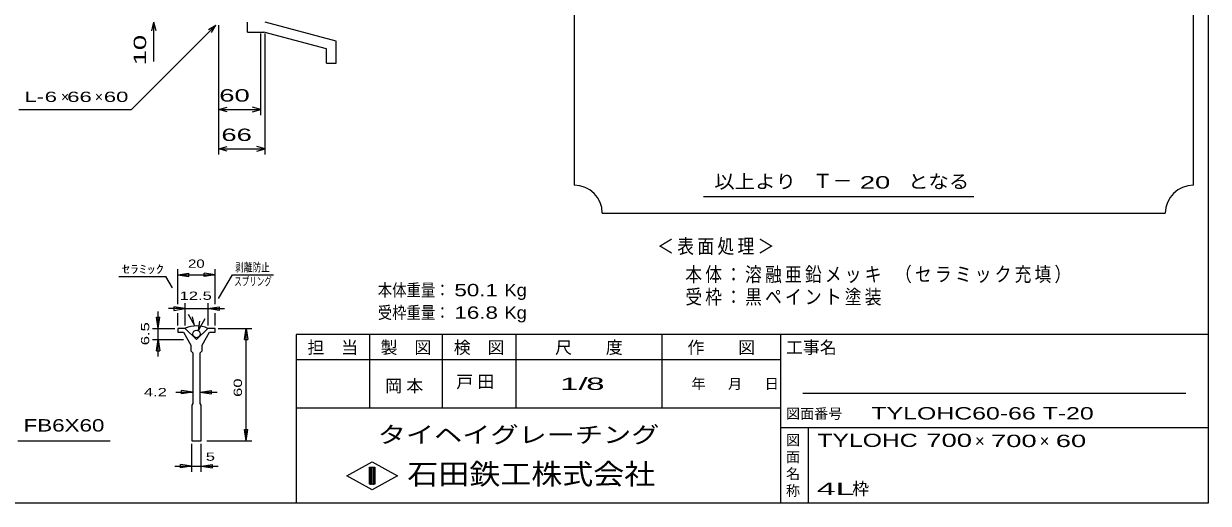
# Model space of a CAD drawing. Units: millimetres, scale not verified. Extents: x -1456 to 1379, y -1030 to 847.
# Drawn here: x -304 to 1379, y -913 to -231 of the extents above; entities that cross this region are included whole.
import ezdxf
from ezdxf.enums import TextEntityAlignment as Align

# ---------------------------------------------------------------- set-up
doc = ezdxf.new("R2010")
doc.units = ezdxf.units.MM
doc.header["$LTSCALE"] = 8
for name, color, linetype, lineweight in [('0_2', 150, 'Continuous', 25), ('19', 6, 'Continuous', 25), ('22', 2, 'Continuous', 25), ('32', 4, 'Continuous', 25)]:
    doc.layers.add(name, color=color, linetype=linetype, lineweight=lineweight)
doc.styles.add('ベクトル', font='')
doc.styles.get('ベクトル').set_extended_font_data('ベクトル')

msp = doc.modelspace()

# ---------------------------------------------------------------- linework, layer by layer
at = {"layer": '0_2'}
for p, q in [((1379.2, 847.2), (1379.2, -912.8)), ((1379.2, -672.8), (83.2, -672.8)), ((83.2, -672.8), (83.2, -912.8)), ((187.2, -672.8), (187.2, -776.8)), ((291.2, -776.8), (291.2, -672.8)), ((395.2, -672.8), (395.2, -776.8)), ((603.2, -776.8), (603.2, -672.8)), ((771.2, -672.8), (771.2, -912.8)), ((771.2, -708.8), (83.2, -708.8)), ((1347.2, -756.8), (803.2, -756.8)), ((83.2, -776.8), (771.2, -776.8)), ((771.2, -804.8), (1379.2, -804.8)), ((811.2, -912.8), (811.2, -804.8)), ((155.2, -873.6), (191.2, -853.6)), ((191.2, -853.6), (227.2, -873.6)), ((191.2, -893.6), (155.2, -873.6)), ((187.2, -861.6), (195.2, -861.6)), ((187.2, -885.6), (187.2, -861.6)), ((187.2, -861.6), (188.8, -861.6)), ((188.8, -861.6), (188.8, -885.6)), ((190.4, -885.6), (190.4, -861.6)), ((190.4, -861.6), (192, -861.6)), ((227.2, -873.6), (191.2, -893.6)), ((192, -861.6), (192, -885.6)), ((193.6, -885.6), (193.6, -861.6)), ((193.6, -861.6), (195.2, -861.6)), ((195.2, -861.6), (195.2, -885.6)), ((195.2, -861.6), (195.2, -885.6)), ((195.2, -885.6), (187.2, -885.6)), ((188.8, -885.6), (190.4, -885.6)), ((192, -885.6), (193.6, -885.6)), ((1379.2, -912.8), (-1388.8, -912.8))]:
    msp.add_line(p, q, dxfattribs=at)
at = {"layer": '19'}
for p, q in [((14.2, -242.8), (14.2, -228.8)), ((140.2, -255.8), (39.2, -228.8)), ((14.2, -242.8), (37.2, -242.8)), ((126.2, -266.8), (37.2, -242.8)), ((126.2, -286.8), (126.2, -266.8)), ((140.2, -286.8), (140.2, -255.8)), ((126.2, -286.8), (140.2, -286.8))]:
    msp.add_line(p, q, dxfattribs=at)
at = {"layer": '22', "color": 4}
for p, q in [((478.099, 779.594), (478.099, -460.406)), ((1358.099, -460.406), (1358.099, 779.594)), ((-150.8, -352.8), (-30.8, -232.8)), ((-122, -240.8), (-118.8, -228.8)), ((-115.6, -240.8), (-118.8, -228.8)), ((-118.8, -284.8), (-118.8, -228.8)), ((-41.2, -239.2), (-30.8, -232.8)), ((-37.2, -243.2), (-30.8, -232.8)), ((-26.8, -360.8), (-26.8, -232.8)), ((-26.8, -416.8), (-26.8, -232.8)), ((33.2, -360.8), (33.2, -245)), ((39.2, -416.8), (39.2, -245)), ((-310.8, -352.8), (-150.8, -352.8)), ((-26.8, -352.8), (-14.8, -349.6)), ((-14.8, -356), (-26.8, -352.8)), ((-26.8, -352.8), (33.2, -352.8)), ((33.2, -352.8), (21.2, -349.6)), ((21.2, -356), (33.2, -352.8)), ((-26.8, -408.8), (-14.8, -405.6)), ((-14.8, -412), (-26.8, -408.8)), ((-26.8, -408.8), (39.2, -408.8)), ((39.2, -408.8), (27.2, -405.6)), ((27.2, -412), (39.2, -408.8)), ((662.099, -476.406), (1046.099, -476.406)), ((518.099, -500.406), (1318.099, -500.406)), ((-312.063, -823.997), (-180.863, -823.997))]:
    msp.add_line(p, q, dxfattribs=at)
for centre, start, end in [((478.099, -500.406), 0, 90), ((1358.099, -500.406), 90, 180)]:
    msp.add_arc(centre, 40, start, end, dxfattribs=at)
at = {"layer": '32'}
for p, q in [((-85.067, -629.6), (-85.067, -580)), ((-85.067, -588), (-69.067, -585.6)), ((-85.067, -588), (-69.067, -590.4)), ((-85.067, -588), (-31.733, -588)), ((-69.067, -590.4), (-69.067, -585.6)), ((-31.733, -588), (-47.733, -585.6)), ((-47.733, -590.4), (-47.733, -585.6)), ((-31.733, -588), (-47.733, -590.4)), ((-31.733, -629.6), (-31.733, -580)), ((-26.931, -621.333), (-7.464, -587.733)), ((-7.464, -587.733), (51.203, -587.733)), ((-168.533, -590.4), (-101.867, -590.4)), ((-92.533, -606.4), (-101.867, -590.4)), ((-74.4, -636), (-98.4, -636)), ((-74.4, -636), (-90.4, -633.6)), ((-90.4, -633.6), (-90.4, -638.4)), ((-90.4, -638.4), (-74.4, -636)), ((-74.4, -660), (-74.4, -628)), ((-74.4, -636), (-42.4, -636)), ((-42.4, -628), (-42.4, -660)), ((-42.4, -636), (-26.4, -633.6)), ((-26.4, -638.4), (-42.4, -636)), ((-42.4, -636), (-18.4, -636)), ((-26.4, -633.6), (-26.4, -638.4)), ((-113.067, -664), (-115.467, -648)), ((-115.467, -648), (-110.667, -648)), ((-113.067, -664), (-113.067, -640)), ((-113.067, -664), (-110.667, -648)), ((-85.067, -660), (-85.067, -642.4)), ((-70.4, -644), (-61.067, -660)), ((-61.067, -660), (-64, -647.467)), ((-46.664, -650.666), (-55.731, -666.666)), ((-55.731, -666.666), (-53.864, -653.866)), ((-31.733, -660), (-31.733, -642.4)), ((-121.067, -664), (-89.067, -664)), ((-113.067, -680), (-113.067, -664)), ((-85.067, -664), (-85.067, -669.333)), ((-74.4, -664), (-85.067, -664)), ((-85.067, -669.333), (-77.067, -669.333)), ((-77.067, -669.333), (-66.4, -688)), ((-58.4, -680), (-74.4, -664)), ((-42.4, -664), (-58.4, -680)), ((-50.4, -688), (-39.733, -669.333)), ((-31.733, -664), (-42.4, -664)), ((-39.733, -669.333), (-31.733, -669.333)), ((-31.733, -669.333), (-31.733, -664)), ((-27.733, -664), (20.267, -664)), ((9.867, -680), (12.267, -664)), ((12.267, -664), (14.667, -680)), ((12.267, -824), (12.267, -664)), ((-121.067, -680), (-77.067, -680)), ((-115.467, -696), (-113.067, -680)), ((-113.067, -680), (-110.667, -696)), ((-113.067, -704), (-113.067, -680)), ((-66.4, -688), (-66.4, -696)), ((-50.4, -696), (-50.4, -688)), ((9.867, -680), (14.667, -680)), ((-115.467, -696), (-110.667, -696)), ((-66.4, -696), (-63.733, -698.667)), ((-63.733, -698.667), (-63.733, -770.667)), ((-53.067, -698.667), (-50.4, -696)), ((-53.067, -770.667), (-53.067, -698.667)), ((-87.733, -754.666), (-63.733, -754.666)), ((-63.733, -754.666), (-79.733, -752.266)), ((-79.733, -757.066), (-79.733, -752.266)), ((-63.733, -754.666), (-79.733, -757.066)), ((-53.067, -754.666), (-37.067, -752.266)), ((-53.067, -754.666), (-37.067, -757.066)), ((-53.067, -754.666), (-29.067, -754.666)), ((-37.067, -757.066), (-37.067, -752.266)), ((-63.733, -770.667), (-65.067, -773.333)), ((-65.067, -773.333), (-65.067, -824)), ((-51.733, -773.333), (-53.067, -770.667)), ((-51.733, -824), (-51.733, -773.333)), ((-65.067, -824), (-51.733, -824)), ((-43.733, -824), (20.267, -824)), ((12.267, -824), (9.867, -808)), ((9.867, -808), (14.667, -808)), ((12.267, -824), (14.667, -808)), ((-65.067, -868), (-65.067, -828)), ((-51.733, -868), (-51.733, -828)), ((-65.067, -860), (-81.067, -857.6)), ((-81.067, -862.4), (-81.067, -857.6)), ((-51.733, -860), (-35.733, -857.6)), ((-35.733, -862.4), (-35.733, -857.6)), ((-89.067, -860), (-65.067, -860)), ((-65.067, -860), (-81.067, -862.4)), ((-65.067, -860), (-51.733, -860)), ((-51.733, -860), (-35.733, -862.4)), ((-51.733, -860), (-27.733, -860))]:
    msp.add_line(p, q, dxfattribs=at)
msp.add_circle((-58.4, -672), 5.333, dxfattribs=at)
msp.add_arc((-58.669, -700.542), 40, 66, 113, dxfattribs=at)

# ---------------------------------------------------------------- texts
at = {"layer": '0_2', "style": 'ベクトル'}
for s, height, p in [('担\u3000当', 17.6, (99.2, -691.2)), ('製\u3000図', 17.6, (203.2, -691.2)), ('検\u3000図', 17.6, (307.2, -691.2)), ('尺\u3000\u3000度', 17.6, (451.2, -691.2)), ('作\u3000\u3000図', 17.6, (639.2, -691.2)), ('工事名', 17.6, (779.2, -691.2)), ('年', 14.66, (644.8, -742.8)), ('月', 14.66, (696.8, -742.8)), ('日', 14.66, (748.8, -742.8)), ('図面番号', 14.66, (779.2, -785.2)), ('図', 14.66, (779.2, -822.8)), ('面', 14.66, (779.2, -846.8)), ('名', 14.66, (779.2, -870.8)), ('称', 14.66, (779.2, -894.8))]:
    msp.add_text(s, height=height, dxfattribs=at).set_placement(p, align=Align.MIDDLE_LEFT)
at = {"layer": '0_2', "color": 222, "style": 'ベクトル'}
for s, height, width, p in [('タイヘイグレーチング', 23.46, 1.25, (199.2, -815.2)), ('石田鉄工株式会社', 29.33, 1.1, (241.2, -871.2))]:
    msp.add_text(s, height=height, dxfattribs=dict(at, width=width)).set_placement(p, align=Align.MIDDLE_LEFT)
at = {"layer": '22', "style": 'ベクトル', "width": 1.65}
msp.add_text(' 10 ', height=17.6, rotation=90, dxfattribs=at).set_placement((-138.8, -300.8), align=Align.MIDDLE_LEFT)
at = {"layer": '22', "style": 'ベクトル'}
for s, height, width, p in [('L-', 14.66, 1.6, (-302.8, -334.8)), (' 6 ', 14.66, 1.6, (-282.8, -334.8)), (' 66 ', 14.66, 1.6, (-250.8, -334.8)), (' 60 ', 14.66, 1.6, (-198.8, -334.8)), (' 60 ', 17.6, 1.65, (-36.8, -332.8)), (' 66 ', 17.6, 1.65, (-33.8, -388.8)), ('以上より\u3000', 19.35, 1.1, (677.299, -455.206)), (' 20 ', 17.6, 1.65, (873.299, -456.406)), ('となる', 19.35, 1.1, (952.499, -455.206)), ('本体重量：', 17.6, 0.85, (199.2, -609.6)), (' 50.1', 17.6, 1.35, (299.2, -609.6)), ('Kg', 17.6, 1.1, (379.2, -609.6)), ('受枠重量：', 17.6, 0.85, (199.2, -641.6)), (' 16.8', 17.6, 1.35, (299.2, -641.6)), ('Kg', 17.6, 1.1, (379.2, -641.6)), ('1/', 17.6, 2, (458.099, -742.806)), (' 8 ', 17.6, 2, (482.099, -742.806)), ('TYLOHC60-66 T-20', 17.6, 1.5, (900.499, -784.806)), ('TYLOHC', 18.77, 1.4, (823.699, -823.206)), (' 700 ', 18.77, 1.55, (967.699, -823.206)), (' 700 ', 17.6, 1.65, (1059.699, -824.006)), (' 60 ', 17.6, 1.65, (1151.699, -824.006)), ('4L', 17.6, 2.05, (822.899, -892.006))]:
    msp.add_text(s, height=height, dxfattribs=dict(at, width=width)).set_placement(p, align=Align.MIDDLE_LEFT)
for s, height, p in [('×', 14.66, (-250.8, -334.8)), ('×', 14.66, (-202.8, -334.8)), ('Ｔ－', 20.53, (817.299, -454.406)), ('×', 17.6, (1047.699, -824.006)), ('×', 17.6, (1139.699, -824.006)), ('枠', 17.6, (873.299, -892.006))]:
    msp.add_text(s, height=height, dxfattribs=at).set_placement(p, align=Align.MIDDLE_LEFT)
at = {"layer": '22', "style": 'ベクトル', "width": 1.35}
msp.add_text('FB6X60', height=17.6, dxfattribs=at).set_placement((-304.063, -815.997), align=Align.BOTTOM_LEFT)
at = {"layer": '22', "attachment_point": 4, "style": 'ベクトル'}
for s, insert, char_height in [('\\T1.2;\\W0.85;＜表面処理＞', (596.099, -548.406), 20.53), ('\\T1.19;\\W0.85;本体：溶融亜鉛メッキ', (636.099, -588.406), 20.53), ('\\T1.19;\\W0.85;（セラミック充填）', (934.099, -588.406), 20.53), ('\\T1.19;\\W0.85;受枠：黒ペイント塗装', (636.099, -620.406), 20.53), ('\\T1.25;岡本\u3000', (209.699, -746.806), 17.6), ('\\T1.25;戸田\u3000', (310.8, -740.8), 17.6)]:
    msp.add_mtext(s, dxfattribs=dict(at, insert=insert, char_height=char_height))
at = {"layer": '32', "color": 2, "style": 'ベクトル'}
for s, width, p in [('20', 1.35, (-70.4, -572)), ('剥離防止', 0.75, (-3.464, -577.333)), ('ｾﾗﾐｯｸ', 1.5, (-164.533, -580)), ('スプリング', 0.65, (-4.797, -597.333)), ('12.5', 1.5, (-82.4, -617.6)), (' 4.2 ', 1.5, (-139.733, -754.666)), (' 5 ', 1.5, (-51.733, -846.4))]:
    msp.add_text(s, height=11.73, dxfattribs=dict(at, width=width)).set_placement(p, align=Align.MIDDLE_LEFT)
at = {"layer": '32', "color": 2, "style": 'ベクトル', "width": 1.5}
for s, p in [('6.5', (-131.467, -688)), (' 60 ', (0.267, -768))]:
    msp.add_text(s, height=11.73, rotation=90, dxfattribs=at).set_placement(p, align=Align.MIDDLE_LEFT)

doc.saveas('drawing.dxf')
